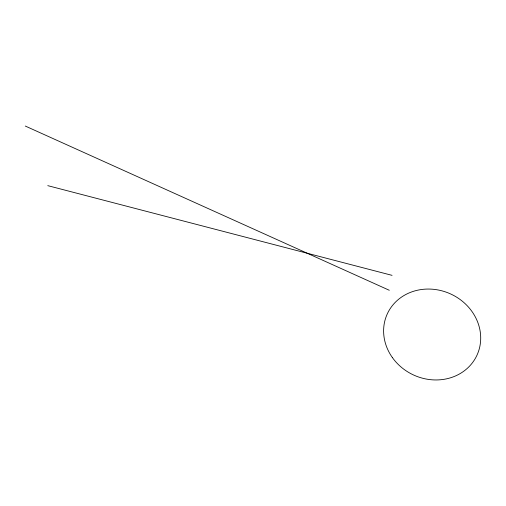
<?xml version="1.0" encoding="UTF-8"?>
<svg xmlns="http://www.w3.org/2000/svg" width="506" height="506" viewBox="0 0 506 506"><rect width="100%" height="100%" fill="white"/><g stroke="black" fill="none" stroke-linecap="round" stroke-linejoin="round"><path stroke-width="0.76" d="M47.773 185.651L392.061 275.353M25.3 126.051L389.297 290.273M392.333 357.489A49.367 44.553 25 0 0 476.108 356.977A49.367 44.553 25 0 0 428.038 289.052A49.367 44.553 25 0 0 392.333 357.489"/></g></svg>
